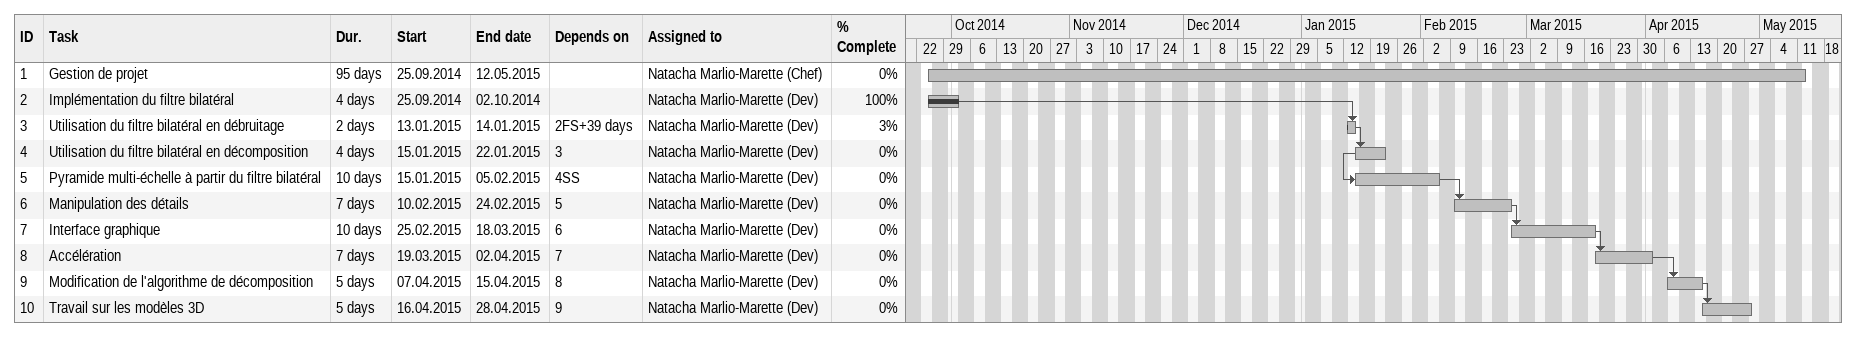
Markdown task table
| ID | Task | Duration | Start | Finish | Predecessors | Resources | % complete |
|---|---|---|---|---|---|---|---|
| 1 | Gestion de projet | 95d | 2014-09-25 | 2015-05-12 |  | Natacha Marlio-Marette (Chef) | 0 |
| 2 | Implémentation du filtre bilatéral | 4d | 2014-09-25 | 2014-10-02 |  | Natacha Marlio-Marette (Dev) | 100 |
| 3 | Utilisation du filtre bilatéral en débruitage | 2d | 2015-01-13 | 2015-01-14 | 2FS+39d | Natacha Marlio-Marette (Dev) | 3 |
| 4 | Utilisation du filtre bilatéral en décomposition | 4d | 2015-01-15 | 2015-01-22 | 3 | Natacha Marlio-Marette (Dev) | 0 |
| 5 | Pyramide multi-échelle à partir du filtre bilatéral | 10d | 2015-01-15 | 2015-02-05 | 4SS | Natacha Marlio-Marette (Dev) | 0 |
| 6 | Manipulation des détails | 7d | 2015-02-10 | 2015-02-24 | 5 | Natacha Marlio-Marette (Dev) | 0 |
| 7 | Interface graphique | 10d | 2015-02-25 | 2015-03-18 | 6 | Natacha Marlio-Marette (Dev) | 0 |
| 8 | Accélération | 7d | 2015-03-19 | 2015-04-02 | 7 | Natacha Marlio-Marette (Dev) | 0 |
| 9 | Modification de l'algorithme de décomposition | 5d | 2015-04-07 | 2015-04-15 | 8 | Natacha Marlio-Marette (Dev) | 0 |
| 10 | Travail sur les modèles 3D | 5d | 2015-04-16 | 2015-04-28 | 9 | Natacha Marlio-Marette (Dev) | 0 |
